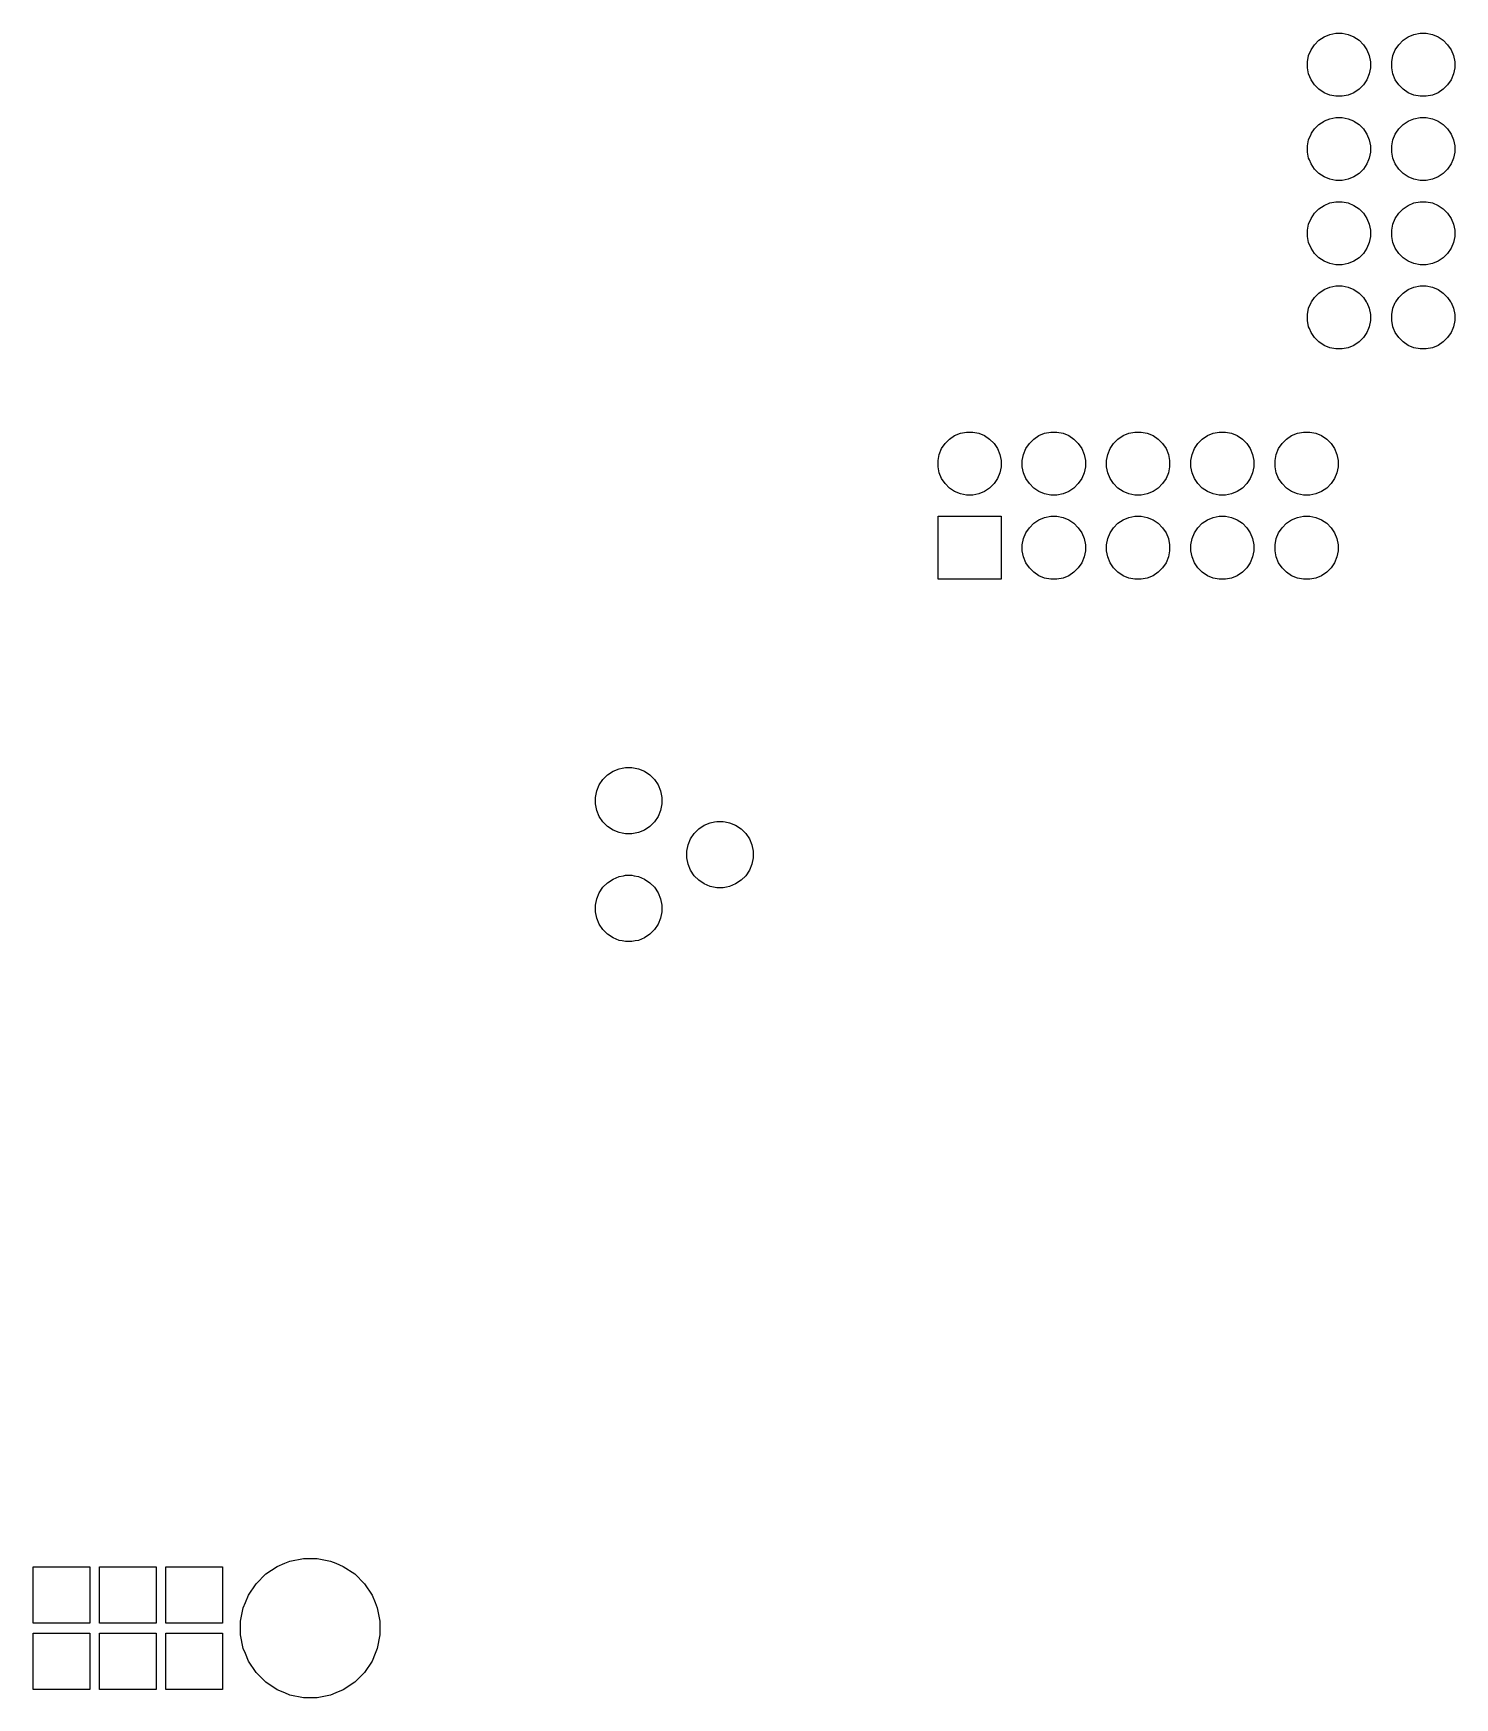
# Model space of a CAD drawing. Extents: x 4.1 to 91, y -81.8 to 12.9.
# Drawn here: x 48.1 to 91, y -81.8 to -31.6 of the extents above; entities that cross this region are included whole.
import ezdxf

# ---------------------------------------------------------------- set-up
doc = ezdxf.new("R2010")
doc.units = 0
doc.layers.add('BLACK', color=7, linetype='CONTINUOUS')

msp = doc.modelspace()

# ---------------------------------------------------------------- linework, layer by layer
at = {"layer": 'BLACK', "linetype": 'CONTINUOUS'}
for p, q in [((87.2329, -31.6465), (87.4164, -31.61)), ((87.4164, -31.61), (87.6036, -31.61)), ((87.6036, -31.61), (87.7871, -31.6465)), ((89.7729, -31.6465), (89.9564, -31.61)), ((89.9564, -31.61), (90.1436, -31.61)), ((90.1436, -31.61), (90.3271, -31.6465)), ((86.5965, -32.2829), (86.6681, -32.11)), ((86.6681, -32.11), (86.7721, -31.9544)), ((86.7721, -31.9544), (86.9044, -31.8221)), ((86.7721, -31.9544), (86.7721, -31.9544)), ((86.9044, -31.8221), (87.06, -31.7181)), ((87.06, -31.7181), (87.2329, -31.6465)), ((87.2329, -31.6465), (87.2329, -31.6465)), ((87.2329, -31.6465), (87.2329, -31.6465)), ((87.7871, -31.6465), (87.7871, -31.6465)), ((87.7871, -31.6465), (87.7871, -31.6465)), ((87.7871, -31.6465), (87.96, -31.7181)), ((87.96, -31.7181), (88.1156, -31.8221)), ((88.1156, -31.8221), (88.2479, -31.9544)), ((88.2479, -31.9544), (88.2479, -31.9544)), ((88.2479, -31.9544), (88.3519, -32.11)), ((88.3519, -32.11), (88.4235, -32.2829)), ((89.1365, -32.2829), (89.2081, -32.11)), ((89.2081, -32.11), (89.3121, -31.9544)), ((89.3121, -31.9544), (89.4444, -31.8221)), ((89.3121, -31.9544), (89.3121, -31.9544)), ((89.4444, -31.8221), (89.6, -31.7181)), ((89.6, -31.7181), (89.7729, -31.6465)), ((89.7729, -31.6465), (89.7729, -31.6465)), ((89.7729, -31.6465), (89.7729, -31.6465)), ((90.3271, -31.6465), (90.3271, -31.6465)), ((90.3271, -31.6465), (90.3271, -31.6465)), ((90.3271, -31.6465), (90.5, -31.7181)), ((90.5, -31.7181), (90.6556, -31.8221)), ((90.6556, -31.8221), (90.7879, -31.9544)), ((90.7879, -31.9544), (90.7879, -31.9544)), ((90.7879, -31.9544), (90.8919, -32.11)), ((90.8919, -32.11), (90.9635, -32.2829)), ((86.56, -32.4664), (86.5965, -32.2829)), ((86.56, -32.6536), (86.56, -32.4664)), ((88.4235, -32.2829), (88.46, -32.4664)), ((88.46, -32.4664), (88.46, -32.6536)), ((89.1, -32.4664), (89.1365, -32.2829)), ((89.1, -32.6536), (89.1, -32.4664)), ((90.9635, -32.2829), (91, -32.4664)), ((91, -32.4664), (91, -32.6536)), ((86.5965, -32.8371), (86.56, -32.6536)), ((86.6681, -33.01), (86.5965, -32.8371)), ((86.5965, -32.8371), (86.5965, -32.8371)), ((86.7721, -33.1656), (86.6681, -33.01)), ((88.3519, -33.01), (88.2479, -33.1656)), ((88.4235, -32.8371), (88.3519, -33.01)), ((88.46, -32.6536), (88.4235, -32.8371)), ((88.4235, -32.8371), (88.4235, -32.8371)), ((89.1365, -32.8371), (89.1, -32.6536)), ((89.2081, -33.01), (89.1365, -32.8371)), ((89.1365, -32.8371), (89.1365, -32.8371)), ((89.3121, -33.1656), (89.2081, -33.01)), ((90.8919, -33.01), (90.7879, -33.1656)), ((90.9635, -32.8371), (90.8919, -33.01)), ((91, -32.6536), (90.9635, -32.8371)), ((90.9635, -32.8371), (90.9635, -32.8371)), ((86.9044, -33.2979), (86.7721, -33.1656)), ((87.06, -33.4019), (86.9044, -33.2979)), ((87.2329, -33.4735), (87.06, -33.4019)), ((87.06, -33.4019), (87.06, -33.4019)), ((87.06, -33.4019), (87.06, -33.4019)), ((87.4164, -33.51), (87.2329, -33.4735)), ((87.6036, -33.51), (87.4164, -33.51)), ((87.7871, -33.4735), (87.6036, -33.51)), ((87.96, -33.4019), (87.7871, -33.4735)), ((88.1156, -33.2979), (87.96, -33.4019)), ((87.96, -33.4019), (87.96, -33.4019)), ((87.96, -33.4019), (87.96, -33.4019)), ((88.2479, -33.1656), (88.1156, -33.2979)), ((89.4444, -33.2979), (89.3121, -33.1656)), ((89.6, -33.4019), (89.4444, -33.2979)), ((89.7729, -33.4735), (89.6, -33.4019)), ((89.6, -33.4019), (89.6, -33.4019)), ((89.6, -33.4019), (89.6, -33.4019)), ((89.9564, -33.51), (89.7729, -33.4735)), ((90.1436, -33.51), (89.9564, -33.51)), ((90.3271, -33.4735), (90.1436, -33.51)), ((90.5, -33.4019), (90.3271, -33.4735)), ((90.6556, -33.2979), (90.5, -33.4019)), ((90.5, -33.4019), (90.5, -33.4019)), ((90.5, -33.4019), (90.5, -33.4019)), ((90.7879, -33.1656), (90.6556, -33.2979)), ((86.6681, -34.65), (86.6841, -34.6261)), ((86.6841, -34.6261), (86.7721, -34.4944)), ((86.7721, -34.4944), (86.9044, -34.3621)), ((86.9044, -34.3621), (87.06, -34.2581)), ((87.06, -34.2581), (87.0737, -34.2525)), ((87.0737, -34.2525), (87.2329, -34.1865)), ((87.2329, -34.1865), (87.4164, -34.15)), ((87.4164, -34.15), (87.6036, -34.15)), ((87.6036, -34.15), (87.7871, -34.1865)), ((87.7871, -34.1865), (87.9463, -34.2525)), ((87.9463, -34.2525), (87.96, -34.2581)), ((87.96, -34.2581), (88.1156, -34.3621)), ((88.1156, -34.3621), (88.2479, -34.4944)), ((88.2479, -34.4944), (88.3359, -34.6261)), ((88.3359, -34.6261), (88.3519, -34.65)), ((89.2081, -34.65), (89.2241, -34.6261)), ((89.2241, -34.6261), (89.3121, -34.4944)), ((89.3121, -34.4944), (89.4444, -34.3621)), ((89.4444, -34.3621), (89.6, -34.2581)), ((89.6, -34.2581), (89.6137, -34.2525)), ((89.6137, -34.2525), (89.7729, -34.1865)), ((89.7729, -34.1865), (89.9564, -34.15)), ((89.9564, -34.15), (90.1436, -34.15)), ((90.1436, -34.15), (90.3271, -34.1865)), ((90.3271, -34.1865), (90.4863, -34.2525)), ((90.4863, -34.2525), (90.5, -34.2581)), ((90.5, -34.2581), (90.6556, -34.3621)), ((90.6556, -34.3621), (90.7879, -34.4944)), ((90.7879, -34.4944), (90.8759, -34.6261)), ((90.8759, -34.6261), (90.8919, -34.65)), ((86.56, -35.0064), (86.5965, -34.8229)), ((86.56, -35.1936), (86.56, -35.0064)), ((86.5965, -34.8229), (86.6681, -34.65)), ((88.3519, -34.65), (88.4235, -34.8229)), ((88.4235, -34.8229), (88.46, -35.0064)), ((88.46, -35.0064), (88.46, -35.1936)), ((89.1, -35.0064), (89.1365, -34.8229)), ((89.1, -35.1936), (89.1, -35.0064)), ((89.1365, -34.8229), (89.2081, -34.65)), ((90.8919, -34.65), (90.9635, -34.8229)), ((90.9635, -34.8229), (91, -35.0064)), ((91, -35.0064), (91, -35.1936)), ((86.5965, -35.3771), (86.56, -35.1936)), ((86.6184, -35.43), (86.5965, -35.3771)), ((86.6681, -35.55), (86.6184, -35.43)), ((86.7721, -35.7056), (86.6681, -35.55)), ((88.3519, -35.55), (88.2479, -35.7056)), ((88.4016, -35.43), (88.3519, -35.55)), ((88.4235, -35.3771), (88.4016, -35.43)), ((88.46, -35.1936), (88.4235, -35.3771)), ((89.1365, -35.3771), (89.1, -35.1936)), ((89.1584, -35.43), (89.1365, -35.3771)), ((89.2081, -35.55), (89.1584, -35.43)), ((89.3121, -35.7056), (89.2081, -35.55)), ((90.8919, -35.55), (90.7879, -35.7056)), ((90.9416, -35.43), (90.8919, -35.55)), ((90.9635, -35.3771), (90.9416, -35.43)), ((91, -35.1936), (90.9635, -35.3771)), ((86.9044, -35.8379), (86.7721, -35.7056)), ((87.06, -35.9419), (86.9044, -35.8379)), ((87.2329, -36.0135), (87.06, -35.9419)), ((87.06, -35.9419), (87.06, -35.9419)), ((87.06, -35.9419), (87.06, -35.9419)), ((87.4164, -36.05), (87.2329, -36.0135)), ((87.6036, -36.05), (87.4164, -36.05)), ((87.7871, -36.0135), (87.6036, -36.05)), ((87.96, -35.9419), (87.7871, -36.0135)), ((88.1156, -35.8379), (87.96, -35.9419)), ((87.96, -35.9419), (87.96, -35.9419)), ((87.96, -35.9419), (87.96, -35.9419)), ((88.2479, -35.7056), (88.1156, -35.8379)), ((89.4444, -35.8379), (89.3121, -35.7056)), ((89.6, -35.9419), (89.4444, -35.8379)), ((89.7729, -36.0135), (89.6, -35.9419)), ((89.6, -35.9419), (89.6, -35.9419)), ((89.6, -35.9419), (89.6, -35.9419)), ((89.9564, -36.05), (89.7729, -36.0135)), ((90.1436, -36.05), (89.9564, -36.05)), ((90.3271, -36.0135), (90.1436, -36.05)), ((90.5, -35.9419), (90.3271, -36.0135)), ((90.6556, -35.8379), (90.5, -35.9419)), ((90.5, -35.9419), (90.5, -35.9419)), ((90.5, -35.9419), (90.5, -35.9419)), ((90.7879, -35.7056), (90.6556, -35.8379)), ((86.6681, -37.19), (86.7721, -37.0344)), ((86.7721, -37.0344), (86.9044, -36.9021)), ((86.9044, -36.9021), (87.06, -36.7981)), ((87.06, -36.7981), (87.2329, -36.7265)), ((87.2329, -36.7265), (87.4164, -36.69)), ((87.2329, -36.7265), (87.2329, -36.7265)), ((87.2329, -36.7265), (87.2329, -36.7265)), ((87.4164, -36.69), (87.6036, -36.69)), ((87.6036, -36.69), (87.7871, -36.7265)), ((87.7871, -36.7265), (87.7871, -36.7265)), ((87.7871, -36.7265), (87.7871, -36.7265)), ((87.7871, -36.7265), (87.96, -36.7981)), ((87.96, -36.7981), (88.1156, -36.9021)), ((88.1156, -36.9021), (88.2479, -37.0344)), ((88.2479, -37.0344), (88.3519, -37.19)), ((89.2081, -37.19), (89.3121, -37.0344)), ((89.3121, -37.0344), (89.4444, -36.9021)), ((89.4444, -36.9021), (89.6, -36.7981)), ((89.6, -36.7981), (89.7729, -36.7265)), ((89.7729, -36.7265), (89.9564, -36.69)), ((89.7729, -36.7265), (89.7729, -36.7265)), ((89.7729, -36.7265), (89.7729, -36.7265)), ((89.9564, -36.69), (90.1436, -36.69)), ((90.1436, -36.69), (90.3271, -36.7265)), ((90.3271, -36.7265), (90.3271, -36.7265)), ((90.3271, -36.7265), (90.3271, -36.7265)), ((90.3271, -36.7265), (90.5, -36.7981)), ((90.5, -36.7981), (90.6556, -36.9021)), ((90.6556, -36.9021), (90.7879, -37.0344)), ((90.7879, -37.0344), (90.8919, -37.19)), ((86.56, -37.5464), (86.5965, -37.3629)), ((86.56, -37.7336), (86.56, -37.5464)), ((86.5965, -37.3629), (86.6681, -37.19)), ((86.6681, -37.19), (86.6681, -37.19)), ((88.3519, -37.19), (88.3519, -37.19)), ((88.3519, -37.19), (88.4235, -37.3629)), ((88.4235, -37.3629), (88.46, -37.5464)), ((88.46, -37.5464), (88.46, -37.7336)), ((89.1, -37.5464), (89.1365, -37.3629)), ((89.1, -37.7336), (89.1, -37.5464)), ((89.1365, -37.3629), (89.2081, -37.19)), ((89.2081, -37.19), (89.2081, -37.19)), ((90.8919, -37.19), (90.8919, -37.19)), ((90.8919, -37.19), (90.9635, -37.3629)), ((90.9635, -37.3629), (91, -37.5464)), ((91, -37.5464), (91, -37.7336)), ((86.5965, -37.9171), (86.56, -37.7336)), ((86.6681, -38.09), (86.5965, -37.9171)), ((86.5965, -37.9171), (86.5965, -37.9171)), ((86.7721, -38.2456), (86.6681, -38.09)), ((88.3519, -38.09), (88.2479, -38.2456)), ((88.4235, -37.9171), (88.3519, -38.09)), ((88.46, -37.7336), (88.4235, -37.9171)), ((88.4235, -37.9171), (88.4235, -37.9171)), ((89.1365, -37.9171), (89.1, -37.7336)), ((89.2081, -38.09), (89.1365, -37.9171)), ((89.1365, -37.9171), (89.1365, -37.9171)), ((89.3121, -38.2456), (89.2081, -38.09)), ((90.8919, -38.09), (90.7879, -38.2456)), ((90.9635, -37.9171), (90.8919, -38.09)), ((91, -37.7336), (90.9635, -37.9171)), ((90.9635, -37.9171), (90.9635, -37.9171)), ((86.9044, -38.3779), (86.7721, -38.2456)), ((87.06, -38.4819), (86.9044, -38.3779)), ((87.2329, -38.5535), (87.06, -38.4819)), ((87.06, -38.4819), (87.06, -38.4819)), ((87.06, -38.4819), (87.06, -38.4819)), ((87.4164, -38.59), (87.2329, -38.5535)), ((87.6036, -38.59), (87.4164, -38.59)), ((87.7871, -38.5535), (87.6036, -38.59)), ((87.96, -38.4819), (87.7871, -38.5535)), ((88.1156, -38.3779), (87.96, -38.4819)), ((87.96, -38.4819), (87.96, -38.4819)), ((87.96, -38.4819), (87.96, -38.4819)), ((88.2479, -38.2456), (88.1156, -38.3779)), ((89.4444, -38.3779), (89.3121, -38.2456)), ((89.6, -38.4819), (89.4444, -38.3779)), ((89.7729, -38.5535), (89.6, -38.4819)), ((89.6, -38.4819), (89.6, -38.4819)), ((89.6, -38.4819), (89.6, -38.4819)), ((89.9564, -38.59), (89.7729, -38.5535)), ((90.1436, -38.59), (89.9564, -38.59)), ((90.3271, -38.5535), (90.1436, -38.59)), ((90.5, -38.4819), (90.3271, -38.5535)), ((90.6556, -38.3779), (90.5, -38.4819)), ((90.5, -38.4819), (90.5, -38.4819)), ((90.5, -38.4819), (90.5, -38.4819)), ((90.7879, -38.2456), (90.6556, -38.3779)), ((86.6841, -39.7061), (86.7721, -39.5744)), ((86.7721, -39.5744), (86.9044, -39.4421)), ((86.9044, -39.4421), (87.06, -39.3381)), ((87.06, -39.3381), (87.2329, -39.2665)), ((87.2329, -39.2665), (87.4164, -39.23)), ((87.2329, -39.2665), (87.2329, -39.2665)), ((87.2329, -39.2665), (87.2329, -39.2665)), ((87.4164, -39.23), (87.6036, -39.23)), ((87.6036, -39.23), (87.7871, -39.2665)), ((87.7871, -39.2665), (87.7871, -39.2665)), ((87.7871, -39.2665), (87.7871, -39.2665)), ((87.7871, -39.2665), (87.96, -39.3381)), ((87.96, -39.3381), (88.1156, -39.4421)), ((88.1156, -39.4421), (88.2479, -39.5744)), ((88.2479, -39.5744), (88.3359, -39.7061)), ((89.2241, -39.7061), (89.3121, -39.5744)), ((89.3121, -39.5744), (89.4444, -39.4421)), ((89.4444, -39.4421), (89.6, -39.3381)), ((89.6, -39.3381), (89.7729, -39.2665)), ((89.7729, -39.2665), (89.9564, -39.23)), ((89.7729, -39.2665), (89.7729, -39.2665)), ((89.7729, -39.2665), (89.7729, -39.2665)), ((89.9564, -39.23), (90.1436, -39.23)), ((90.1436, -39.23), (90.3271, -39.2665)), ((90.3271, -39.2665), (90.3271, -39.2665)), ((90.3271, -39.2665), (90.3271, -39.2665)), ((90.3271, -39.2665), (90.5, -39.3381)), ((90.5, -39.3381), (90.6556, -39.4421)), ((90.6556, -39.4421), (90.7879, -39.5744)), ((90.7879, -39.5744), (90.8759, -39.7061)), ((86.56, -40.0864), (86.5965, -39.9029)), ((86.56, -40.2736), (86.56, -40.0864)), ((86.5965, -39.9029), (86.6681, -39.73)), ((86.6681, -39.73), (86.6841, -39.7061)), ((88.3359, -39.7061), (88.3519, -39.73)), ((88.3519, -39.73), (88.4235, -39.9029)), ((88.4235, -39.9029), (88.46, -40.0864)), ((88.46, -40.0864), (88.46, -40.2736)), ((89.1, -40.0864), (89.1365, -39.9029)), ((89.1, -40.2736), (89.1, -40.0864)), ((89.1365, -39.9029), (89.2081, -39.73)), ((89.2081, -39.73), (89.2241, -39.7061)), ((90.8759, -39.7061), (90.8919, -39.73)), ((90.8919, -39.73), (90.9635, -39.9029)), ((90.9635, -39.9029), (91, -40.0864)), ((91, -40.0864), (91, -40.2736)), ((86.5965, -40.4571), (86.56, -40.2736)), ((86.6184, -40.51), (86.5965, -40.4571)), ((86.6681, -40.63), (86.6184, -40.51)), ((86.7721, -40.7856), (86.6681, -40.63)), ((88.3519, -40.63), (88.2479, -40.7856)), ((88.4016, -40.51), (88.3519, -40.63)), ((88.4235, -40.4571), (88.4016, -40.51)), ((88.46, -40.2736), (88.4235, -40.4571)), ((89.1365, -40.4571), (89.1, -40.2736)), ((89.1584, -40.51), (89.1365, -40.4571)), ((89.2081, -40.63), (89.1584, -40.51)), ((89.3121, -40.7856), (89.2081, -40.63)), ((90.8919, -40.63), (90.7879, -40.7856)), ((90.9416, -40.51), (90.8919, -40.63)), ((90.9635, -40.4571), (90.9416, -40.51)), ((91, -40.2736), (90.9635, -40.4571)), ((86.9044, -40.9179), (86.7721, -40.7856)), ((87.06, -41.0219), (86.9044, -40.9179)), ((87.2329, -41.0935), (87.06, -41.0219)), ((87.06, -41.0219), (87.06, -41.0219)), ((87.06, -41.0219), (87.06, -41.0219)), ((87.4164, -41.13), (87.2329, -41.0935)), ((87.6036, -41.13), (87.4164, -41.13)), ((87.7871, -41.0935), (87.6036, -41.13)), ((87.96, -41.0219), (87.7871, -41.0935)), ((88.1156, -40.9179), (87.96, -41.0219)), ((87.96, -41.0219), (87.96, -41.0219)), ((87.96, -41.0219), (87.96, -41.0219)), ((88.2479, -40.7856), (88.1156, -40.9179)), ((89.4444, -40.9179), (89.3121, -40.7856)), ((89.6, -41.0219), (89.4444, -40.9179)), ((89.7729, -41.0935), (89.6, -41.0219)), ((89.6, -41.0219), (89.6, -41.0219)), ((89.6, -41.0219), (89.6, -41.0219)), ((89.9564, -41.13), (89.7729, -41.0935)), ((90.1436, -41.13), (89.9564, -41.13)), ((90.3271, -41.0935), (90.1436, -41.13)), ((90.5, -41.0219), (90.3271, -41.0935)), ((90.6556, -40.9179), (90.5, -41.0219)), ((90.5, -41.0219), (90.5, -41.0219)), ((90.5, -41.0219), (90.5, -41.0219)), ((90.7879, -40.7856), (90.6556, -40.9179)), ((76.0979, -43.6715), (76.2814, -43.635)), ((76.2814, -43.635), (76.4686, -43.635)), ((76.4686, -43.635), (76.6521, -43.6715)), ((78.6379, -43.6715), (78.8214, -43.635)), ((78.8214, -43.635), (79.0086, -43.635)), ((79.0086, -43.635), (79.1921, -43.6715)), ((81.1779, -43.6715), (81.3614, -43.635)), ((81.3614, -43.635), (81.5486, -43.635)), ((81.5486, -43.635), (81.7321, -43.6715)), ((83.7179, -43.6715), (83.9014, -43.635)), ((83.9014, -43.635), (84.0886, -43.635)), ((84.0886, -43.635), (84.2721, -43.6715)), ((86.2579, -43.6715), (86.4414, -43.635)), ((86.4414, -43.635), (86.6286, -43.635)), ((86.6286, -43.635), (86.8121, -43.6715)), ((75.4615, -44.3079), (75.5331, -44.135)), ((75.5331, -44.135), (75.6371, -43.9794)), ((75.6371, -43.9794), (75.7694, -43.8471)), ((75.6371, -43.9794), (75.6371, -43.9794)), ((75.7694, -43.8471), (75.925, -43.7431)), ((75.925, -43.7431), (76.0979, -43.6715)), ((76.0979, -43.6715), (76.0979, -43.6715)), ((76.0979, -43.6715), (76.0979, -43.6715)), ((76.6521, -43.6715), (76.6521, -43.6715)), ((76.6521, -43.6715), (76.6521, -43.6715)), ((76.6521, -43.6715), (76.825, -43.7431)), ((76.825, -43.7431), (76.9806, -43.8471)), ((76.9806, -43.8471), (77.1129, -43.9794)), ((77.1129, -43.9794), (77.1129, -43.9794)), ((77.1129, -43.9794), (77.2169, -44.135)), ((77.2169, -44.135), (77.2885, -44.3079)), ((78.0015, -44.3079), (78.0731, -44.135)), ((78.0731, -44.135), (78.1771, -43.9794)), ((78.1771, -43.9794), (78.3094, -43.8471)), ((78.1771, -43.9794), (78.1771, -43.9794)), ((78.3094, -43.8471), (78.465, -43.7431)), ((78.465, -43.7431), (78.6379, -43.6715)), ((78.6379, -43.6715), (78.6379, -43.6715)), ((78.6379, -43.6715), (78.6379, -43.6715)), ((79.1921, -43.6715), (79.1921, -43.6715)), ((79.1921, -43.6715), (79.1921, -43.6715)), ((79.1921, -43.6715), (79.365, -43.7431)), ((79.365, -43.7431), (79.5206, -43.8471)), ((79.5206, -43.8471), (79.6529, -43.9794)), ((79.6529, -43.9794), (79.6529, -43.9794)), ((79.6529, -43.9794), (79.7569, -44.135)), ((79.7569, -44.135), (79.8285, -44.3079)), ((80.5415, -44.3079), (80.6131, -44.135)), ((80.6131, -44.135), (80.7171, -43.9794)), ((80.7171, -43.9794), (80.8494, -43.8471)), ((80.7171, -43.9794), (80.7171, -43.9794)), ((80.8494, -43.8471), (81.005, -43.7431)), ((81.005, -43.7431), (81.1779, -43.6715)), ((81.1779, -43.6715), (81.1779, -43.6715)), ((81.1779, -43.6715), (81.1779, -43.6715)), ((81.7321, -43.6715), (81.7321, -43.6715)), ((81.7321, -43.6715), (81.7321, -43.6715)), ((81.7321, -43.6715), (81.905, -43.7431)), ((81.905, -43.7431), (82.0606, -43.8471)), ((82.0606, -43.8471), (82.1929, -43.9794)), ((82.1929, -43.9794), (82.1929, -43.9794)), ((82.1929, -43.9794), (82.2969, -44.135)), ((82.2969, -44.135), (82.3685, -44.3079)), ((83.0815, -44.3079), (83.1531, -44.135)), ((83.1531, -44.135), (83.2571, -43.9794)), ((83.2571, -43.9794), (83.3894, -43.8471)), ((83.2571, -43.9794), (83.2571, -43.9794)), ((83.3894, -43.8471), (83.545, -43.7431)), ((83.545, -43.7431), (83.7179, -43.6715)), ((83.7179, -43.6715), (83.7179, -43.6715)), ((83.7179, -43.6715), (83.7179, -43.6715)), ((84.2721, -43.6715), (84.2721, -43.6715)), ((84.2721, -43.6715), (84.2721, -43.6715)), ((84.2721, -43.6715), (84.445, -43.7431)), ((84.445, -43.7431), (84.6006, -43.8471)), ((84.6006, -43.8471), (84.7329, -43.9794)), ((84.7329, -43.9794), (84.7329, -43.9794)), ((84.7329, -43.9794), (84.8369, -44.135)), ((84.8369, -44.135), (84.9085, -44.3079)), ((85.6215, -44.3079), (85.6931, -44.135)), ((85.6931, -44.135), (85.7971, -43.9794)), ((85.7971, -43.9794), (85.9294, -43.8471)), ((85.7971, -43.9794), (85.7971, -43.9794)), ((85.9294, -43.8471), (86.085, -43.7431)), ((86.085, -43.7431), (86.2579, -43.6715)), ((86.2579, -43.6715), (86.2579, -43.6715)), ((86.2579, -43.6715), (86.2579, -43.6715)), ((86.8121, -43.6715), (86.8121, -43.6715)), ((86.8121, -43.6715), (86.8121, -43.6715)), ((86.8121, -43.6715), (86.985, -43.7431)), ((86.985, -43.7431), (87.1406, -43.8471)), ((87.1406, -43.8471), (87.2729, -43.9794)), ((87.2729, -43.9794), (87.2729, -43.9794)), ((87.2729, -43.9794), (87.3769, -44.135)), ((87.3769, -44.135), (87.4485, -44.3079)), ((75.425, -44.4914), (75.4615, -44.3079)), ((75.425, -44.6786), (75.425, -44.4914)), ((77.2885, -44.3079), (77.325, -44.4914)), ((77.325, -44.4914), (77.325, -44.6786)), ((77.965, -44.4914), (78.0015, -44.3079)), ((77.965, -44.6786), (77.965, -44.4914)), ((79.8285, -44.3079), (79.865, -44.4914)), ((79.865, -44.4914), (79.865, -44.6786)), ((80.505, -44.4914), (80.5415, -44.3079)), ((80.505, -44.6786), (80.505, -44.4914)), ((82.3685, -44.3079), (82.405, -44.4914)), ((82.405, -44.4914), (82.405, -44.6786)), ((83.045, -44.4914), (83.0815, -44.3079)), ((83.045, -44.6786), (83.045, -44.4914)), ((84.9085, -44.3079), (84.945, -44.4914)), ((84.945, -44.4914), (84.945, -44.6786)), ((85.585, -44.4914), (85.6215, -44.3079)), ((85.585, -44.6786), (85.585, -44.4914)), ((87.4485, -44.3079), (87.485, -44.4914)), ((87.485, -44.4914), (87.485, -44.6786)), ((75.4615, -44.8621), (75.425, -44.6786)), ((75.5331, -45.035), (75.4615, -44.8621)), ((75.4615, -44.8621), (75.4615, -44.8621)), ((75.6371, -45.1906), (75.5331, -45.035)), ((77.2169, -45.035), (77.1129, -45.1906)), ((77.2885, -44.8621), (77.2169, -45.035)), ((77.325, -44.6786), (77.2885, -44.8621)), ((77.2885, -44.8621), (77.2885, -44.8621)), ((78.0015, -44.8621), (77.965, -44.6786)), ((78.0731, -45.035), (78.0015, -44.8621)), ((78.0015, -44.8621), (78.0015, -44.8621)), ((78.1771, -45.1906), (78.0731, -45.035)), ((79.7569, -45.035), (79.6529, -45.1906)), ((79.8285, -44.8621), (79.7569, -45.035)), ((79.865, -44.6786), (79.8285, -44.8621)), ((79.8285, -44.8621), (79.8285, -44.8621)), ((80.5415, -44.8621), (80.505, -44.6786)), ((80.6131, -45.035), (80.5415, -44.8621)), ((80.5415, -44.8621), (80.5415, -44.8621)), ((80.7171, -45.1906), (80.6131, -45.035)), ((82.2969, -45.035), (82.1929, -45.1906)), ((82.3685, -44.8621), (82.2969, -45.035)), ((82.405, -44.6786), (82.3685, -44.8621)), ((82.3685, -44.8621), (82.3685, -44.8621)), ((83.0815, -44.8621), (83.045, -44.6786)), ((83.1531, -45.035), (83.0815, -44.8621)), ((83.0815, -44.8621), (83.0815, -44.8621)), ((83.2571, -45.1906), (83.1531, -45.035)), ((84.8369, -45.035), (84.7329, -45.1906)), ((84.9085, -44.8621), (84.8369, -45.035)), ((84.945, -44.6786), (84.9085, -44.8621)), ((84.9085, -44.8621), (84.9085, -44.8621)), ((85.6215, -44.8621), (85.585, -44.6786)), ((85.6931, -45.035), (85.6215, -44.8621)), ((85.6215, -44.8621), (85.6215, -44.8621)), ((85.7971, -45.1906), (85.6931, -45.035)), ((87.3769, -45.035), (87.2729, -45.1906)), ((87.4485, -44.8621), (87.3769, -45.035)), ((87.485, -44.6786), (87.4485, -44.8621)), ((87.4485, -44.8621), (87.4485, -44.8621)), ((75.7694, -45.3229), (75.6371, -45.1906)), ((75.925, -45.4269), (75.7694, -45.3229)), ((76.0979, -45.4985), (75.925, -45.4269)), ((75.925, -45.4269), (75.925, -45.4269)), ((75.925, -45.4269), (75.925, -45.4269)), ((76.2814, -45.535), (76.0979, -45.4985)), ((76.4686, -45.535), (76.2814, -45.535)), ((76.6521, -45.4985), (76.4686, -45.535)), ((76.825, -45.4269), (76.6521, -45.4985)), ((76.9806, -45.3229), (76.825, -45.4269)), ((76.825, -45.4269), (76.825, -45.4269)), ((76.825, -45.4269), (76.825, -45.4269)), ((77.1129, -45.1906), (76.9806, -45.3229)), ((78.3094, -45.3229), (78.1771, -45.1906)), ((78.465, -45.4269), (78.3094, -45.3229)), ((78.6379, -45.4985), (78.465, -45.4269)), ((78.465, -45.4269), (78.465, -45.4269)), ((78.465, -45.4269), (78.465, -45.4269)), ((78.8214, -45.535), (78.6379, -45.4985)), ((79.0086, -45.535), (78.8214, -45.535)), ((79.1921, -45.4985), (79.0086, -45.535)), ((79.365, -45.4269), (79.1921, -45.4985)), ((79.5206, -45.3229), (79.365, -45.4269)), ((79.365, -45.4269), (79.365, -45.4269)), ((79.365, -45.4269), (79.365, -45.4269)), ((79.6529, -45.1906), (79.5206, -45.3229)), ((80.8494, -45.3229), (80.7171, -45.1906)), ((81.005, -45.4269), (80.8494, -45.3229)), ((81.1779, -45.4985), (81.005, -45.4269)), ((81.005, -45.4269), (81.005, -45.4269)), ((81.005, -45.4269), (81.005, -45.4269)), ((81.3614, -45.535), (81.1779, -45.4985)), ((81.5486, -45.535), (81.3614, -45.535)), ((81.7321, -45.4985), (81.5486, -45.535)), ((81.905, -45.4269), (81.7321, -45.4985)), ((82.0606, -45.3229), (81.905, -45.4269)), ((81.905, -45.4269), (81.905, -45.4269)), ((81.905, -45.4269), (81.905, -45.4269)), ((82.1929, -45.1906), (82.0606, -45.3229)), ((83.3894, -45.3229), (83.2571, -45.1906)), ((83.545, -45.4269), (83.3894, -45.3229)), ((83.7179, -45.4985), (83.545, -45.4269)), ((83.545, -45.4269), (83.545, -45.4269)), ((83.545, -45.4269), (83.545, -45.4269)), ((83.9014, -45.535), (83.7179, -45.4985)), ((84.0886, -45.535), (83.9014, -45.535)), ((84.2721, -45.4985), (84.0886, -45.535)), ((84.445, -45.4269), (84.2721, -45.4985)), ((84.6006, -45.3229), (84.445, -45.4269)), ((84.445, -45.4269), (84.445, -45.4269)), ((84.445, -45.4269), (84.445, -45.4269)), ((84.7329, -45.1906), (84.6006, -45.3229)), ((85.9294, -45.3229), (85.7971, -45.1906)), ((86.085, -45.4269), (85.9294, -45.3229)), ((86.2579, -45.4985), (86.085, -45.4269)), ((86.085, -45.4269), (86.085, -45.4269)), ((86.085, -45.4269), (86.085, -45.4269)), ((86.4414, -45.535), (86.2579, -45.4985)), ((86.6286, -45.535), (86.4414, -45.535)), ((86.8121, -45.4985), (86.6286, -45.535)), ((86.985, -45.4269), (86.8121, -45.4985)), ((87.1406, -45.3229), (86.985, -45.4269)), ((86.985, -45.4269), (86.985, -45.4269)), ((86.985, -45.4269), (86.985, -45.4269)), ((87.2729, -45.1906), (87.1406, -45.3229)), ((75.425, -48.075), (75.425, -46.175)), ((75.425, -46.175), (77.325, -46.175)), ((77.325, -46.175), (77.325, -48.075)), ((78.0015, -46.8479), (78.0731, -46.675)), ((78.0731, -46.675), (78.1771, -46.5194)), ((78.1771, -46.5194), (78.3094, -46.3871)), ((78.1771, -46.5194), (78.1771, -46.5194)), ((78.3094, -46.3871), (78.465, -46.2831)), ((78.465, -46.2831), (78.6379, -46.2115)), ((78.6379, -46.2115), (78.8214, -46.175)), ((78.6379, -46.2115), (78.6379, -46.2115)), ((78.6379, -46.2115), (78.6379, -46.2115)), ((78.8214, -46.175), (79.0086, -46.175)), ((79.0086, -46.175), (79.1921, -46.2115)), ((79.1921, -46.2115), (79.1921, -46.2115)), ((79.1921, -46.2115), (79.1921, -46.2115)), ((79.1921, -46.2115), (79.365, -46.2831)), ((79.365, -46.2831), (79.5206, -46.3871)), ((79.5206, -46.3871), (79.6529, -46.5194)), ((79.6529, -46.5194), (79.6529, -46.5194)), ((79.6529, -46.5194), (79.7569, -46.675)), ((79.7569, -46.675), (79.8285, -46.8479)), ((80.5415, -46.8479), (80.6131, -46.675)), ((80.6131, -46.675), (80.7171, -46.5194)), ((80.7171, -46.5194), (80.8494, -46.3871)), ((80.7171, -46.5194), (80.7171, -46.5194)), ((80.8494, -46.3871), (81.005, -46.2831)), ((81.005, -46.2831), (81.1779, -46.2115)), ((81.1779, -46.2115), (81.3614, -46.175)), ((81.1779, -46.2115), (81.1779, -46.2115)), ((81.1779, -46.2115), (81.1779, -46.2115)), ((81.3614, -46.175), (81.5486, -46.175)), ((81.5486, -46.175), (81.7321, -46.2115)), ((81.7321, -46.2115), (81.7321, -46.2115)), ((81.7321, -46.2115), (81.7321, -46.2115)), ((81.7321, -46.2115), (81.905, -46.2831)), ((81.905, -46.2831), (82.0606, -46.3871)), ((82.0606, -46.3871), (82.1929, -46.5194)), ((82.1929, -46.5194), (82.1929, -46.5194)), ((82.1929, -46.5194), (82.2969, -46.675)), ((82.2969, -46.675), (82.3685, -46.8479)), ((83.0815, -46.8479), (83.1531, -46.675)), ((83.1531, -46.675), (83.2571, -46.5194)), ((83.2571, -46.5194), (83.3894, -46.3871)), ((83.2571, -46.5194), (83.2571, -46.5194)), ((83.3894, -46.3871), (83.545, -46.2831)), ((83.545, -46.2831), (83.7179, -46.2115)), ((83.7179, -46.2115), (83.9014, -46.175)), ((83.7179, -46.2115), (83.7179, -46.2115)), ((83.7179, -46.2115), (83.7179, -46.2115)), ((83.9014, -46.175), (84.0886, -46.175)), ((84.0886, -46.175), (84.2721, -46.2115)), ((84.2721, -46.2115), (84.2721, -46.2115)), ((84.2721, -46.2115), (84.2721, -46.2115)), ((84.2721, -46.2115), (84.445, -46.2831)), ((84.445, -46.2831), (84.6006, -46.3871)), ((84.6006, -46.3871), (84.7329, -46.5194)), ((84.7329, -46.5194), (84.7329, -46.5194)), ((84.7329, -46.5194), (84.8369, -46.675)), ((84.8369, -46.675), (84.9085, -46.8479)), ((85.6215, -46.8479), (85.6931, -46.675)), ((85.6931, -46.675), (85.7971, -46.5194)), ((85.7971, -46.5194), (85.9294, -46.3871)), ((85.7971, -46.5194), (85.7971, -46.5194)), ((85.9294, -46.3871), (86.085, -46.2831)), ((86.085, -46.2831), (86.2579, -46.2115)), ((86.2579, -46.2115), (86.4414, -46.175)), ((86.2579, -46.2115), (86.2579, -46.2115)), ((86.2579, -46.2115), (86.2579, -46.2115)), ((86.4414, -46.175), (86.6286, -46.175)), ((86.6286, -46.175), (86.8121, -46.2115)), ((86.8121, -46.2115), (86.8121, -46.2115)), ((86.8121, -46.2115), (86.8121, -46.2115)), ((86.8121, -46.2115), (86.985, -46.2831)), ((86.985, -46.2831), (87.1406, -46.3871)), ((87.1406, -46.3871), (87.2729, -46.5194)), ((87.2729, -46.5194), (87.2729, -46.5194)), ((87.2729, -46.5194), (87.3769, -46.675)), ((87.3769, -46.675), (87.4485, -46.8479)), ((77.965, -47.0314), (78.0015, -46.8479)), ((77.965, -47.2186), (77.965, -47.0314)), ((79.8285, -46.8479), (79.865, -47.0314)), ((79.865, -47.0314), (79.865, -47.2186)), ((80.505, -47.0314), (80.5415, -46.8479)), ((80.505, -47.2186), (80.505, -47.0314)), ((82.3685, -46.8479), (82.405, -47.0314)), ((82.405, -47.0314), (82.405, -47.2186)), ((83.045, -47.0314), (83.0815, -46.8479)), ((83.045, -47.2186), (83.045, -47.0314)), ((84.9085, -46.8479), (84.945, -47.0314)), ((84.945, -47.0314), (84.945, -47.2186)), ((85.585, -47.0314), (85.6215, -46.8479)), ((85.585, -47.2186), (85.585, -47.0314)), ((87.4485, -46.8479), (87.485, -47.0314)), ((87.485, -47.0314), (87.485, -47.2186)), ((78.0015, -47.4021), (77.965, -47.2186)), ((78.0731, -47.575), (78.0015, -47.4021)), ((78.0015, -47.4021), (78.0015, -47.4021)), ((78.1771, -47.7306), (78.0731, -47.575)), ((79.7569, -47.575), (79.6529, -47.7306)), ((79.8285, -47.4021), (79.7569, -47.575)), ((79.865, -47.2186), (79.8285, -47.4021)), ((79.8285, -47.4021), (79.8285, -47.4021)), ((80.5415, -47.4021), (80.505, -47.2186)), ((80.6131, -47.575), (80.5415, -47.4021)), ((80.5415, -47.4021), (80.5415, -47.4021)), ((80.7171, -47.7306), (80.6131, -47.575)), ((82.2969, -47.575), (82.1929, -47.7306)), ((82.3685, -47.4021), (82.2969, -47.575)), ((82.405, -47.2186), (82.3685, -47.4021)), ((82.3685, -47.4021), (82.3685, -47.4021)), ((83.0815, -47.4021), (83.045, -47.2186)), ((83.1531, -47.575), (83.0815, -47.4021)), ((83.0815, -47.4021), (83.0815, -47.4021)), ((83.2571, -47.7306), (83.1531, -47.575)), ((84.8369, -47.575), (84.7329, -47.7306)), ((84.9085, -47.4021), (84.8369, -47.575)), ((84.945, -47.2186), (84.9085, -47.4021)), ((84.9085, -47.4021), (84.9085, -47.4021)), ((85.6215, -47.4021), (85.585, -47.2186)), ((85.6931, -47.575), (85.6215, -47.4021)), ((85.6215, -47.4021), (85.6215, -47.4021)), ((85.7971, -47.7306), (85.6931, -47.575)), ((87.3769, -47.575), (87.2729, -47.7306)), ((87.4485, -47.4021), (87.3769, -47.575)), ((87.485, -47.2186), (87.4485, -47.4021)), ((87.4485, -47.4021), (87.4485, -47.4021)), ((77.325, -48.075), (75.425, -48.075)), ((78.3094, -47.8629), (78.1771, -47.7306)), ((78.465, -47.9669), (78.3094, -47.8629)), ((78.6379, -48.0385), (78.465, -47.9669)), ((78.465, -47.9669), (78.465, -47.9669)), ((78.465, -47.9669), (78.465, -47.9669)), ((78.8214, -48.075), (78.6379, -48.0385)), ((79.0086, -48.075), (78.8214, -48.075)), ((79.1921, -48.0385), (79.0086, -48.075)), ((79.365, -47.9669), (79.1921, -48.0385)), ((79.5206, -47.8629), (79.365, -47.9669)), ((79.365, -47.9669), (79.365, -47.9669)), ((79.365, -47.9669), (79.365, -47.9669)), ((79.6529, -47.7306), (79.5206, -47.8629)), ((80.8494, -47.8629), (80.7171, -47.7306)), ((81.005, -47.9669), (80.8494, -47.8629)), ((81.1779, -48.0385), (81.005, -47.9669)), ((81.005, -47.9669), (81.005, -47.9669)), ((81.005, -47.9669), (81.005, -47.9669)), ((81.3614, -48.075), (81.1779, -48.0385)), ((81.5486, -48.075), (81.3614, -48.075)), ((81.7321, -48.0385), (81.5486, -48.075)), ((81.905, -47.9669), (81.7321, -48.0385)), ((82.0606, -47.8629), (81.905, -47.9669)), ((81.905, -47.9669), (81.905, -47.9669)), ((81.905, -47.9669), (81.905, -47.9669)), ((82.1929, -47.7306), (82.0606, -47.8629)), ((83.3894, -47.8629), (83.2571, -47.7306)), ((83.545, -47.9669), (83.3894, -47.8629)), ((83.7179, -48.0385), (83.545, -47.9669)), ((83.545, -47.9669), (83.545, -47.9669)), ((83.545, -47.9669), (83.545, -47.9669)), ((83.9014, -48.075), (83.7179, -48.0385)), ((84.0886, -48.075), (83.9014, -48.075)), ((84.2721, -48.0385), (84.0886, -48.075)), ((84.445, -47.9669), (84.2721, -48.0385)), ((84.6006, -47.8629), (84.445, -47.9669)), ((84.445, -47.9669), (84.445, -47.9669)), ((84.445, -47.9669), (84.445, -47.9669)), ((84.7329, -47.7306), (84.6006, -47.8629)), ((85.9294, -47.8629), (85.7971, -47.7306)), ((86.085, -47.9669), (85.9294, -47.8629)), ((86.2579, -48.0385), (86.085, -47.9669)), ((86.085, -47.9669), (86.085, -47.9669)), ((86.085, -47.9669), (86.085, -47.9669)), ((86.4414, -48.075), (86.2579, -48.0385)), ((86.6286, -48.075), (86.4414, -48.075)), ((86.8121, -48.0385), (86.6286, -48.075)), ((86.985, -47.9669), (86.8121, -48.0385)), ((87.1406, -47.8629), (86.985, -47.9669)), ((86.985, -47.9669), (86.985, -47.9669)), ((86.985, -47.9669), (86.985, -47.9669)), ((87.2729, -47.7306), (87.1406, -47.8629)), ((65.2138, -54.2763), (65.3232, -54.1125)), ((65.3232, -54.1125), (65.4625, -53.9732)), ((65.4625, -53.9732), (65.6263, -53.8638)), ((65.6263, -53.8638), (65.8083, -53.7884)), ((65.8083, -53.7884), (65.9049, -53.7692)), ((65.9049, -53.7692), (66.0015, -53.75)), ((66.0015, -53.75), (66.1985, -53.75)), ((66.1985, -53.75), (66.2951, -53.7692)), ((66.2951, -53.7692), (66.3917, -53.7884)), ((66.3917, -53.7884), (66.5737, -53.8638)), ((66.5737, -53.8638), (66.7375, -53.9732)), ((66.7375, -53.9732), (66.8768, -54.1125)), ((66.8768, -54.1125), (66.9862, -54.2763)), ((65.1, -54.6515), (65.1384, -54.4583)), ((65.1, -54.8485), (65.1, -54.6515)), ((65.1384, -54.4583), (65.2138, -54.2763)), ((66.9862, -54.2763), (67.0616, -54.4583)), ((67.0616, -54.4583), (67.1, -54.6515)), ((67.1, -54.6515), (67.1, -54.8485)), ((65.1384, -55.0417), (65.1, -54.8485)), ((65.2138, -55.2237), (65.1384, -55.0417)), ((67.0616, -55.0417), (66.9862, -55.2237)), ((67.1, -54.8485), (67.0616, -55.0417)), ((65.3232, -55.3875), (65.2138, -55.2237)), ((65.4625, -55.5268), (65.3232, -55.3875)), ((65.6263, -55.6362), (65.4625, -55.5268)), ((65.8083, -55.7116), (65.6263, -55.6362)), ((66.5737, -55.6362), (66.3917, -55.7116)), ((66.7375, -55.5268), (66.5737, -55.6362)), ((66.8768, -55.3875), (66.7375, -55.5268)), ((66.9862, -55.2237), (66.8768, -55.3875)), ((68.0732, -55.7375), (68.2125, -55.5982)), ((68.2125, -55.5982), (68.3763, -55.4888)), ((68.3763, -55.4888), (68.5583, -55.4134)), ((68.5583, -55.4134), (68.6889, -55.3875)), ((68.6889, -55.3875), (68.7515, -55.375)), ((68.7515, -55.375), (68.9485, -55.375)), ((68.9485, -55.375), (69.0111, -55.3875)), ((69.0111, -55.3875), (69.1417, -55.4134)), ((69.1417, -55.4134), (69.3237, -55.4888)), ((69.3237, -55.4888), (69.4875, -55.5982)), ((69.4875, -55.5982), (69.6268, -55.7375)), ((65.9049, -55.7308), (65.8083, -55.7116)), ((66.0015, -55.75), (65.9049, -55.7308)), ((66.1985, -55.75), (66.0015, -55.75)), ((66.2951, -55.7308), (66.1985, -55.75)), ((66.3917, -55.7116), (66.2951, -55.7308)), ((67.85, -56.2765), (67.8884, -56.0833)), ((67.8884, -56.0833), (67.9638, -55.9013)), ((67.9638, -55.9013), (68.0732, -55.7375)), ((69.6268, -55.7375), (69.7362, -55.9013)), ((69.7362, -55.9013), (69.8116, -56.0833)), ((69.8116, -56.0833), (69.85, -56.2765)), ((67.85, -56.4735), (67.85, -56.2765)), ((67.8884, -56.6667), (67.85, -56.4735)), ((67.9638, -56.8487), (67.8884, -56.6667)), ((69.8116, -56.6667), (69.7362, -56.8487)), ((69.85, -56.4735), (69.8116, -56.6667)), ((69.85, -56.2765), (69.85, -56.4735)), ((65.4625, -57.2232), (65.6263, -57.1138)), ((65.6263, -57.1138), (65.8083, -57.0384)), ((65.8083, -57.0384), (65.9389, -57.0125)), ((65.9389, -57.0125), (66.0015, -57)), ((66.0015, -57), (66.1985, -57)), ((66.1985, -57), (66.2611, -57.0125)), ((66.2611, -57.0125), (66.3917, -57.0384)), ((66.3917, -57.0384), (66.5737, -57.1138)), ((66.5737, -57.1138), (66.7375, -57.2232)), ((68.0732, -57.0125), (67.9638, -56.8487)), ((68.2125, -57.1518), (68.0732, -57.0125)), ((68.3763, -57.2612), (68.2125, -57.1518)), ((69.4875, -57.1518), (69.3237, -57.2612)), ((69.6268, -57.0125), (69.4875, -57.1518)), ((69.7362, -56.8487), (69.6268, -57.0125)), ((65.1, -57.9015), (65.1384, -57.7083)), ((65.1384, -57.7083), (65.2138, -57.5263)), ((65.2138, -57.5263), (65.3232, -57.3625)), ((65.3232, -57.3625), (65.4625, -57.2232)), ((66.7375, -57.2232), (66.8768, -57.3625)), ((66.8768, -57.3625), (66.9862, -57.5263)), ((66.9862, -57.5263), (67.0616, -57.7083)), ((67.0616, -57.7083), (67.1, -57.9015)), ((68.5583, -57.3366), (68.3763, -57.2612)), ((68.6549, -57.3558), (68.5583, -57.3366)), ((68.7515, -57.375), (68.6549, -57.3558)), ((68.9485, -57.375), (68.7515, -57.375)), ((69.0451, -57.3558), (68.9485, -57.375)), ((69.1417, -57.3366), (69.0451, -57.3558)), ((69.3237, -57.2612), (69.1417, -57.3366)), ((65.1, -58.0985), (65.1, -57.9015)), ((65.1384, -58.2917), (65.1, -58.0985)), ((67.1, -58.0985), (67.0616, -58.2917)), ((67.1, -57.9015), (67.1, -58.0985)), ((65.2138, -58.4737), (65.1384, -58.2917)), ((65.3232, -58.6375), (65.2138, -58.4737)), ((65.4625, -58.7768), (65.3232, -58.6375)), ((66.8768, -58.6375), (66.7375, -58.7768)), ((66.9862, -58.4737), (66.8768, -58.6375)), ((67.0616, -58.2917), (66.9862, -58.4737)), ((65.6263, -58.8862), (65.4625, -58.7768)), ((65.8083, -58.9616), (65.6263, -58.8862)), ((65.9049, -58.9808), (65.8083, -58.9616)), ((66.0015, -59), (65.9049, -58.9808)), ((66.1985, -59), (66.0015, -59)), ((66.2951, -58.9808), (66.1985, -59)), ((66.3917, -58.9616), (66.2951, -58.9808)), ((66.5737, -58.8862), (66.3917, -58.9616)), ((66.7375, -58.7768), (66.5737, -58.8862)), ((55.5053, -77.839), (55.7292, -77.7463)), ((55.7292, -77.7463), (55.8875, -77.6807)), ((55.8875, -77.6807), (56.2932, -77.6)), ((56.2932, -77.6), (56.7068, -77.6)), ((56.7068, -77.6), (57.1125, -77.6807)), ((57.1125, -77.6807), (57.2708, -77.7463)), ((57.2708, -77.7463), (57.4947, -77.839)), ((48.15, -79.55), (48.15, -77.85)), ((48.15, -77.85), (49.85, -77.85)), ((49.85, -77.85), (49.85, -79.55)), ((50.15, -79.55), (50.15, -77.85)), ((50.15, -77.85), (51.85, -77.85)), ((51.85, -77.85), (51.85, -79.55)), ((52.15, -79.55), (52.15, -77.85)), ((52.15, -77.85), (53.85, -77.85)), ((53.85, -77.85), (53.85, -79.55)), ((54.8688, -78.3613), (55.1613, -78.0688)), ((55.1613, -78.0688), (55.5053, -77.839)), ((57.4947, -77.839), (57.8387, -78.0688)), ((57.8387, -78.0688), (58.1312, -78.3613)), ((54.5463, -78.9292), (54.639, -78.7053)), ((54.639, -78.7053), (54.8688, -78.3613)), ((58.1312, -78.3613), (58.361, -78.7053)), ((58.361, -78.7053), (58.4537, -78.9292)), ((54.4, -79.4932), (54.4807, -79.0875)), ((54.4807, -79.0875), (54.5463, -78.9292)), ((58.4537, -78.9292), (58.5193, -79.0875)), ((58.5193, -79.0875), (58.6, -79.4932)), ((49.85, -79.55), (48.15, -79.55)), ((51.85, -79.55), (50.15, -79.55)), ((53.85, -79.55), (52.15, -79.55)), ((54.4, -79.9068), (54.4, -79.4932)), ((58.6, -79.4932), (58.6, -79.9068)), ((48.15, -81.55), (48.15, -79.85)), ((48.15, -79.85), (49.85, -79.85)), ((49.85, -79.85), (49.85, -81.55)), ((50.15, -81.55), (50.15, -79.85)), ((50.15, -79.85), (51.85, -79.85)), ((51.85, -79.85), (51.85, -81.55)), ((52.15, -81.55), (52.15, -79.85)), ((52.15, -79.85), (53.85, -79.85)), ((53.85, -79.85), (53.85, -81.55)), ((54.4807, -80.3125), (54.4, -79.9068)), ((58.6, -79.9068), (58.5193, -80.3125)), ((54.5463, -80.4708), (54.4807, -80.3125)), ((54.639, -80.6947), (54.5463, -80.4708)), ((54.8688, -81.0387), (54.639, -80.6947)), ((58.361, -80.6947), (58.1312, -81.0387)), ((58.4537, -80.4708), (58.361, -80.6947)), ((58.5193, -80.3125), (58.4537, -80.4708)), ((55.1613, -81.3312), (54.8688, -81.0387)), ((58.1312, -81.0387), (57.8387, -81.3312)), ((49.85, -81.55), (48.15, -81.55)), ((51.85, -81.55), (50.15, -81.55)), ((53.85, -81.55), (52.15, -81.55)), ((55.5053, -81.561), (55.1613, -81.3312)), ((55.7292, -81.6537), (55.5053, -81.561)), ((55.8875, -81.7193), (55.7292, -81.6537)), ((56.2932, -81.8), (55.8875, -81.7193)), ((56.7068, -81.8), (56.2932, -81.8)), ((57.1125, -81.7193), (56.7068, -81.8)), ((57.2708, -81.6537), (57.1125, -81.7193)), ((57.4947, -81.561), (57.2708, -81.6537)), ((57.8387, -81.3312), (57.4947, -81.561))]:
    msp.add_line(p, q, dxfattribs=at)

doc.saveas('drawing.dxf')
